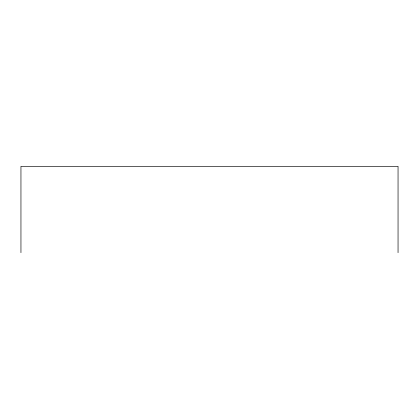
<?xml version="1.0" encoding="UTF-8"?>
<svg xmlns="http://www.w3.org/2000/svg" width="419" height="419" viewBox="0 0 419 419"><rect width="100%" height="100%" fill="white"/><g stroke="black" fill="none" stroke-linecap="round" stroke-linejoin="round"><path stroke-width="0.63" d="M398.05 252.662L398.05 166.338L20.95 166.338L20.95 252.662"/></g></svg>
